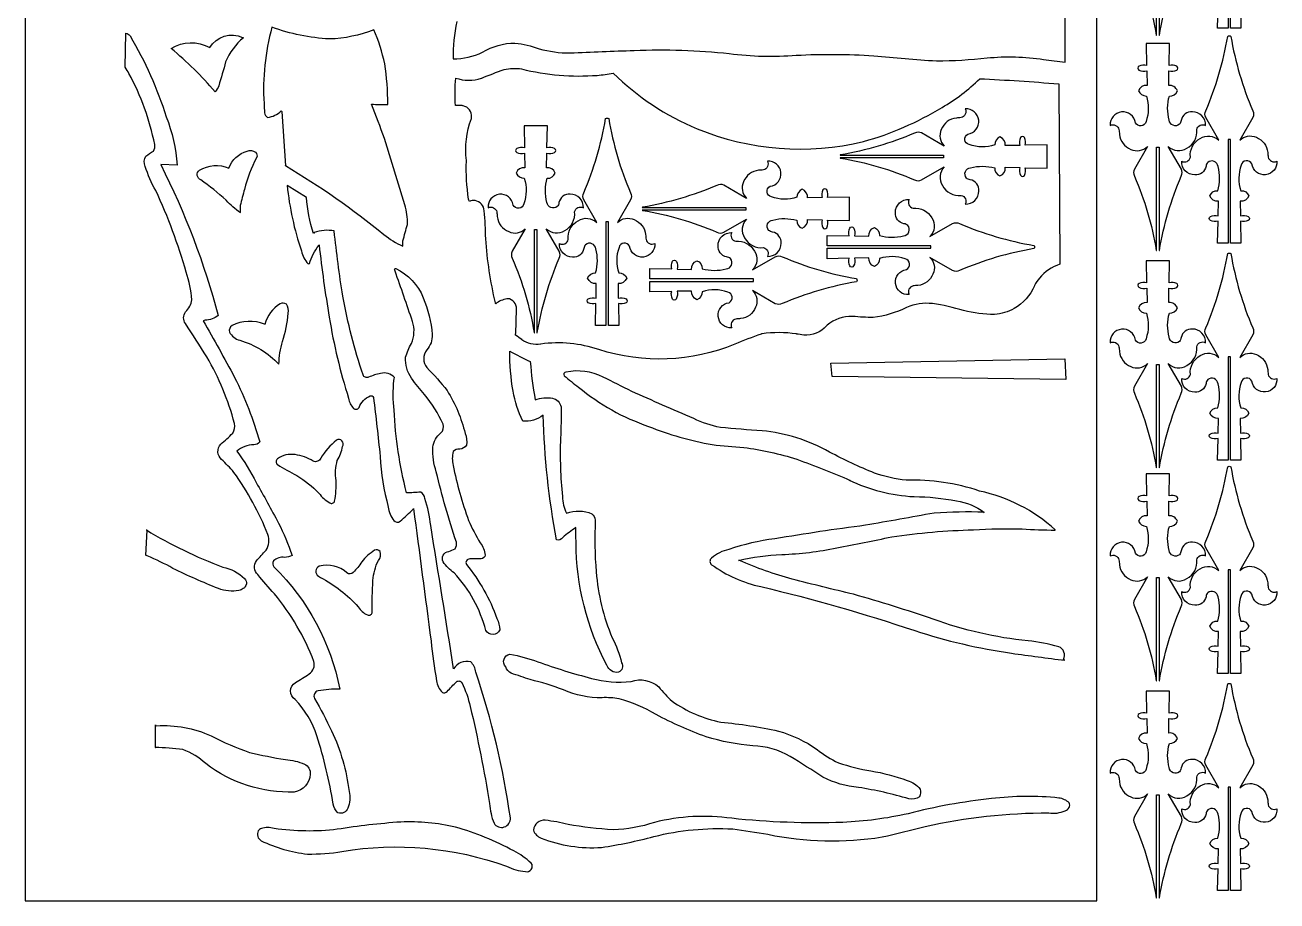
# Model space of a CAD drawing. Header units: millimetres. Extents: x -2429 to -1435, y -981 to 981.
# Drawn here: x -2429 to -1448, y -981 to -294 of the extents above; entities that cross this region are included whole.
import ezdxf

# ---------------------------------------------------------------- set-up
doc = ezdxf.new("R2010")
doc.units = ezdxf.units.MM
doc.layers.add('Image', color=70, linetype='Continuous')

msp = doc.modelspace()

# ---------------------------------------------------------------- linework, layer by layer
at = {"layer": 'Image'}
for points in [[(-2429.14, -980.75), (-1589.14, -980.75), (-1589.14, 804.25), (-2429.14, 804.25)], [(-1797.58, -559.05), (-1614.23, -555.83), (-1613.49, -571.96), (-1796.6, -569.66)]]:
    msp.add_lwpolyline(points, close=True, dxfattribs=at)
for points in [[(-1486.33, -215.15), (-1486.33, -296.38), (-1494.48, -296.38), (-1494.14, -279.25, -0.176895)], [(-1559.68, -243.8, -0.059291), (-1542.56, -302.06, 0.209547), (-1542.33, -302.3), (-1542.33, -221.16)], [(-1540.32, -221.16), (-1540.32, -302.3, 0.210658), (-1540.08, -302.06, -0.059291), (-1522.96, -243.8, 0.248044)], [(-2090.86, -291.23, 0.054288), (-2093.64, -320.57, 0.109153), (-2070.57, -315.4, -0.141405), (-2045.16, -308.15, -0.063616), (-2026.28, -312.67, 0.06809), (-2002.01, -315.91, -0.005072), (-1951.65, -313.96, -0.037248), (-1877.17, -316.42, 0.051745), (-1824.72, -317.74, -0.029254), (-1763.97, -318.08, 0.00846), (-1714.87, -322.14, 0.025909), (-1675.21, -319.81, -0.059931), (-1630.85, -320.95, 0.002551), (-1614.07, -323.1), (-1614.07, -244.11, -0.014873)]]:
    msp.add_lwpolyline(points, format="xyb", dxfattribs=at)
msp.add_lwpolyline([(-1476.53, -279.25), (-1476.19, -296.38), (-1484.32, -296.38), (-1484.32, -215.15)], dxfattribs=at)
for points in [[(-2309.86, -403.85), (-2322.81, -403.48, -0.051522), (-2277.67, -521.8, -0.146018), (-2288.01, -525.49, 0.048893), (-2289.53, -525.86, -0.00511), (-2264.86, -570.27, -0.045014), (-2245.17, -620.82, -0.218792), (-2249.89, -623.2, 0.181583), (-2263.18, -628.14), (-2263.15, -628.1, -0.043119), (-2247.99, -652.72, -0.009574), (-2230.58, -684.48, -0.031997), (-2219.8, -709.79, -0.10031), (-2225.69, -711.36, 0.221861), (-2234.41, -714.15, 0.346661), (-2234.05, -718.89, -0.150521), (-2182.42, -814.66, 0.047039), (-2199.47, -816.08, 0.48161), (-2202.27, -821.94, -0.018071), (-2188.88, -847.45, -0.079925), (-2175.16, -894.85, -0.164553), (-2176.27, -908.06, -0.434726), (-2183.9, -911.62, -0.137074), (-2187.62, -904.73, 0.035018), (-2200.33, -851.39, 0.106778), (-2217.39, -822.8, -0.57826), (-2217.25, -809.52, 0.00806), (-2206.42, -802.74, 0.307657), (-2202.71, -792.9, 0.079225), (-2233.65, -739.92, -0.01215), (-2246.79, -724.87, -0.384593), (-2247.78, -714.15, 0.005366), (-2240.29, -705.76, 0.233889), (-2238.79, -693.53, 0.060631), (-2265.53, -644.72, 0.028193), (-2275.12, -634.58, -0.416483), (-2275.82, -622.7, 0.026332), (-2266.35, -613.96, 0.212564), (-2264.98, -606.47, 0.06663), (-2286.64, -554.19, 0.006603), (-2303.51, -528.09, -0.310332), (-2303.4, -518.96, 0.160774), (-2298.32, -509.37, 0.060107), (-2302.81, -487.87, 0.039116), (-2326.67, -423.88, -0.060803), (-2334.9, -404.84, -0.258806), (-2334.37, -396.72, -0.03681), (-2328.5, -392.96, 0.214474), (-2327.52, -387.67, 0.073476), (-2347.68, -332.01, 0.024877), (-2350.57, -327.19), (-2350.07, -300.44, -0.1789), (-2346.78, -302.56, -0.05573), (-2318.42, -365.98, -0.070658)], [(-2314.66, -312.44, -0.276877), (-2284.39, -311.75, -0.377476), (-2258.63, -303.71, -0.010349), (-2258.04, -304.03, 0.119958), (-2271.96, -322.99, -0.014217), (-2277.34, -341.61, -0.101494), (-2280.22, -346.32, 0.044042)], [(-2155.82, -297.71, -0.08955), (-2190.66, -304.96, -0.070969), (-2235.63, -295.83, 0.082218), (-2241.83, -355.62, 0.001653), (-2241.51, -362.9, 0.224222), (-2239.02, -366.41, 0.186204), (-2228.44, -361.27), (-2227.78, -361.87), (-2225.09, -404.39), (-2225.14, -404.25, -0.03916), (-2147.87, -458.28, 0.072077), (-2133.04, -467.31, -0.089929), (-2132.94, -463.28, -0.015757), (-2129.37, -450.3, 0.077417), (-2131.4, -435.07), (-2147.5, -383.11, 0.008832), (-2157.55, -356.06, 0.047501), (-2144.9, -356.22, 0.042106), (-2147.25, -324.37, 0.050731)], [(-1484.32, -383.76), (-1486.33, -383.76), (-1486.33, -464.99), (-1494.48, -464.99), (-1494.14, -447.86, -0.176895), (-1500.17, -447.26, -0.599927), (-1500.1, -444.2, -0.183169), (-1494.06, -443.66), (-1493.83, -432.21, -0.340003), (-1500.63, -428.02, -0.331722), (-1494.36, -423.91, 0.13246), (-1494.18, -405.05, 0.600156), (-1502.25, -401.73, 0.133888), (-1503.57, -404.81, -0.382908), (-1512.41, -411.5, -0.435338), (-1522.66, -400.81, 0.502435), (-1515.8, -397.64, -0.304334), (-1508.11, -382.94, -0.35116), (-1493.52, -384.41), (-1503.74, -366.65, -0.248044), (-1503.7, -361.19, 0.059291), (-1486.57, -302.93, -0.319458), (-1484.1, -302.93, 0.059291), (-1466.97, -361.19, -0.248044), (-1466.92, -366.65), (-1477.15, -384.41, -0.318641), (-1464.14, -382.08, -0.277564), (-1455.19, -393.86, 0.02743), (-1454.87, -397.64, 0.483016), (-1448.01, -400.81, -0.969952), (-1467.71, -402.89, 0.704438), (-1476.05, -403.92, 0.166429), (-1476.31, -423.91, -0.331722), (-1470.04, -428.02, -0.340003), (-1476.84, -432.21), (-1476.61, -443.66, -0.179213), (-1470.49, -444.24, -0.599927), (-1470.57, -447.3, -0.180821), (-1476.53, -447.86), (-1476.19, -464.99), (-1484.32, -464.99)], [(-1542.33, -389.78), (-1540.32, -389.78), (-1540.32, -470.91, 0.210658), (-1540.08, -470.68, -0.059291), (-1522.96, -412.42, 0.248044), (-1522.91, -406.95), (-1533.14, -389.19, 0.35116), (-1518.55, -390.67, 0.304334), (-1510.86, -375.97, -0.502435), (-1504, -372.79, 0.435338), (-1514.24, -362.1, 0.382908), (-1523.09, -368.8, -0.133888), (-1524.41, -371.88, -0.600156), (-1532.48, -368.56, -0.13246), (-1532.3, -349.69, 0.331722), (-1526.02, -345.58, 0.340003), (-1532.83, -341.39), (-1532.6, -329.95, 0.183169), (-1526.55, -329.4, 0.599927), (-1526.48, -326.35, 0.176895), (-1532.52, -325.74), (-1532.18, -308.61), (-1550.47, -308.61), (-1550.13, -325.74, 0.180821), (-1556.09, -326.31, 0.599927), (-1556.16, -329.36, 0.179213), (-1550.05, -329.95), (-1549.82, -341.39, 0.340003), (-1556.62, -345.58, 0.28982), (-1550.35, -349.69, -0.166429), (-1550.61, -369.68, -0.704438), (-1558.94, -370.71, 0.969952), (-1578.65, -372.79, -0.483016), (-1571.79, -375.97, -0.02743), (-1571.46, -379.75, 0.277564), (-1562.52, -391.53, 0.318641), (-1549.51, -389.19), (-1559.73, -406.95, 0.248044), (-1559.68, -412.42, -0.059291), (-1542.56, -470.68, 0.209547), (-1542.33, -470.91)], [(-1619.05, -340.16), (-1618.09, -481.63, 0.143237), (-1634.21, -492.5), (-1634.21, -492.5), (-1634.21, -492.5), (-1634.21, -492.5, 0.051912), (-1637.97, -498.14, 0.022611), (-1638.12, -498.46, -0.168618), (-1654.06, -516.31, -0.101573), (-1669.3, -521.08, -0.055581), (-1693.57, -517.91, 0.04317), (-1717.96, -512.45, 0.005821), (-1718.06, -512.43, 0.128952), (-1738.21, -515.39, 0.01631), (-1738.44, -515.5, -0.086765), (-1764.44, -523.38, -0.016441), (-1780.51, -522.49, 0.017535), (-1780.79, -522.47, 0.176858), (-1800.54, -529.28, 0.047862), (-1801.08, -529.81, -0.244057), (-1818.83, -537.2, -0.009121), (-1824.54, -536.27, 0.006234), (-1824.64, -536.25, 0.075932), (-1851.56, -536.15, 0.047208), (-1852.29, -536.33, 0.017882), (-1872.87, -544.36, -0.17454), (-1979.46, -548.54, 0.118013), (-2024.96, -544.19, 0.007078), (-2025.07, -544.2, -0.203279), (-2039.73, -540.72, 0.004939), (-2039.8, -540.67, -0.008981), (-2044.63, -537.13, 0.017033), (-2044.09, -518.1, 0.367167), (-2049.42, -508.8, 0.13338), (-2051.51, -508.63, 0.124915), (-2060.28, -512.68, -0.029435), (-2060.52, -511.86, -0.039064), (-2068.1, -461.54, 0.018195), (-2069.29, -439.68, 0.368243), (-2076.45, -431.73, 0.164475), (-2080.85, -432.38, -0.06928), (-2081.49, -430.46, -0.045299), (-2083.25, -400.78, 0.036881), (-2083.28, -400.19, -0.118199), (-2079.36, -367.43, 0.076316), (-2079.11, -366.24, 0.361252), (-2085.82, -357.3, 0.012976), (-2086.02, -357.26), (-2086.6, -357.15, 0.07587), (-2087.81, -357.11, -0.066496), (-2091.83, -357.07, -0.03618), (-2091.55, -335.58, 0.169935), (-2071.49, -335.76, 0.016923), (-2071.24, -335.67, -0.016002), (-2053.66, -328.99, -0.102188), (-2039.93, -328.48, 0.080215), (-1980.66, -333.48), (-1980.66, -333.48), (-1980.66, -333.48), (-1980.66, -333.48, 0.033652), (-1968.18, -331.68, 0.097965), (-1902.45, -375.33, 0.000434), (-1902.44, -375.33, 0.157449), (-1772.04, -385.37, 0.009362), (-1771.89, -385.33, 0.068327), (-1710.49, -358.69, 0.065113), (-1680.95, -336.11, -0.008361)], [(-1709.28, -396.08), (-1709.28, -398.09), (-1790.41, -398.09, 0.210658), (-1790.18, -398.33, -0.059291), (-1731.92, -415.45, 0.248044), (-1726.45, -415.5), (-1708.69, -405.27, 0.35116), (-1710.17, -419.87, 0.304334), (-1695.47, -427.56, -0.502435), (-1692.29, -434.42, 0.435338), (-1681.6, -424.17, 0.382908), (-1688.3, -415.33, -0.133888), (-1691.38, -414.01, -0.600156), (-1688.05, -405.93, -0.13246), (-1669.19, -406.12, 0.331722), (-1665.08, -412.39, 0.340003), (-1660.89, -405.59), (-1649.45, -405.81, 0.183169), (-1648.9, -411.86, 0.599927), (-1645.85, -411.93, 0.176895), (-1645.24, -405.9), (-1628.11, -406.24), (-1628.11, -387.94), (-1645.24, -388.28, 0.180821), (-1645.81, -382.32, 0.599927), (-1648.86, -382.25, 0.179213), (-1649.45, -388.37), (-1660.89, -388.59, 0.340003), (-1665.08, -381.79, 0.28982), (-1669.19, -388.07, -0.166429), (-1689.18, -387.81, -0.704438), (-1690.21, -379.47, 0.969952), (-1692.29, -359.76, -0.483016), (-1695.47, -366.62, -0.02743), (-1699.25, -366.95, 0.277564), (-1711.03, -375.9, 0.318641), (-1708.69, -388.91), (-1726.45, -378.68, 0.248044), (-1731.92, -378.73, -0.059291), (-1790.18, -395.85, 0.209547), (-1790.41, -396.08)], [(-1971.91, -448.26), (-1973.92, -448.26), (-1973.92, -529.49), (-1982.07, -529.49), (-1981.73, -512.36, -0.176895), (-1987.76, -511.76, -0.599927), (-1987.69, -508.7, -0.183169), (-1981.65, -508.16), (-1981.42, -496.71, -0.340003), (-1988.22, -492.52, -0.331722), (-1981.95, -488.41, 0.13246), (-1981.76, -469.55, 0.600156), (-1989.84, -466.23, 0.133888), (-1991.16, -469.31, -0.382908), (-2000, -476, -0.435338), (-2010.25, -465.31, 0.502435), (-2003.39, -462.14, -0.304334), (-1995.7, -447.44, -0.35116), (-1981.1, -448.91), (-1991.33, -431.15, -0.248044), (-1991.28, -425.69, 0.059291), (-1974.16, -367.43, -0.319458), (-1971.68, -367.43, 0.059291), (-1954.56, -425.69, -0.248044), (-1954.51, -431.15), (-1964.74, -448.91, -0.318641), (-1951.73, -446.58, -0.277564), (-1942.78, -458.36, 0.02743), (-1942.45, -462.14, 0.483016), (-1935.59, -465.31, -0.969952), (-1955.3, -467.39, 0.704438), (-1963.64, -468.42, 0.166429), (-1963.9, -488.41, -0.331722), (-1957.62, -492.52, -0.340003), (-1964.42, -496.71), (-1964.2, -508.16, -0.179213), (-1958.08, -508.74, -0.599927), (-1958.15, -511.8, -0.180821), (-1964.11, -512.36), (-1963.77, -529.49), (-1971.91, -529.49)], [(-2029.92, -454.28), (-2027.91, -454.28), (-2027.91, -535.41, 0.210658), (-2027.67, -535.18, -0.059291), (-2010.55, -476.92, 0.248044), (-2010.5, -471.45), (-2020.73, -453.69, 0.35116), (-2006.13, -455.17, 0.304334), (-1998.44, -440.47, -0.502435), (-1991.58, -437.29, 0.435338), (-2001.83, -426.6, 0.382908), (-2010.67, -433.3, -0.133888), (-2011.99, -436.38, -0.600156), (-2020.07, -433.05, -0.13246), (-2019.88, -414.19, 0.331722), (-2013.61, -410.08, 0.340003), (-2020.41, -405.89), (-2020.19, -394.45, 0.183169), (-2014.14, -393.9, 0.599927), (-2014.07, -390.85, 0.176895), (-2020.1, -390.24), (-2019.76, -373.11), (-2038.06, -373.11), (-2037.72, -390.24, 0.180821), (-2043.68, -390.81, 0.599927), (-2043.75, -393.86, 0.179213), (-2037.63, -394.45), (-2037.41, -405.89, 0.340003), (-2044.21, -410.08, 0.28982), (-2037.93, -414.19, -0.166429), (-2038.19, -434.18, -0.704438), (-2046.53, -435.21, 0.969952), (-2066.24, -437.29, -0.483016), (-2059.38, -440.47, -0.02743), (-2059.05, -444.25, 0.277564), (-2050.1, -456.03, 0.318641), (-2037.09, -453.69), (-2047.32, -471.45, 0.248044), (-2047.27, -476.92, -0.059291), (-2030.15, -535.18, 0.209547), (-2029.92, -535.41)], [(-2260.36, -441.28, -0.04135), (-2271.63, -431.46, 0.033594), (-2291.49, -415.35, -0.572345), (-2292.53, -407.88, -0.240971), (-2269.43, -406.13, -0.245395), (-2255.02, -392.98, -0.263126), (-2248.64, -393.69, -0.327431), (-2247.65, -398.14, 0.072924), (-2257.06, -422.86, 0.031269), (-2260.45, -435.51, 0.048179), (-2260.61, -440.93)], [(-1864.28, -437.08), (-1864.28, -439.09), (-1945.41, -439.09, 0.210658), (-1945.18, -439.33, -0.059291), (-1886.92, -456.45, 0.248044), (-1881.45, -456.5), (-1863.69, -446.27, 0.35116), (-1865.17, -460.87, 0.304334), (-1850.47, -468.56, -0.502435), (-1847.29, -475.42, 0.435338), (-1836.6, -465.17, 0.382908), (-1843.3, -456.33, -0.133888), (-1846.38, -455.01, -0.600156), (-1843.05, -446.93, -0.13246), (-1824.19, -447.12, 0.331722), (-1820.08, -453.39, 0.340003), (-1815.89, -446.59), (-1804.45, -446.81, 0.183169), (-1803.9, -452.86, 0.599927), (-1800.85, -452.93, 0.176895), (-1800.24, -446.9), (-1783.11, -447.24), (-1783.11, -428.94), (-1800.24, -429.28, 0.180821), (-1800.81, -423.32, 0.599927), (-1803.86, -423.25, 0.179213), (-1804.45, -429.37), (-1815.89, -429.59, 0.340003), (-1820.08, -422.79, 0.28982), (-1824.19, -429.07, -0.166429), (-1844.18, -428.81, -0.704438), (-1845.21, -420.47, 0.969952), (-1847.29, -400.76, -0.483016), (-1850.47, -407.62, -0.02743), (-1854.25, -407.95, 0.277564), (-1866.03, -416.9, 0.318641), (-1863.69, -429.91), (-1881.45, -419.68, 0.248044), (-1886.92, -419.73, -0.059291), (-1945.18, -436.85, 0.209547), (-1945.41, -437.08)], [(-2223.72, -419.73, 0.056034), (-2212.56, -471.15, 0.128567), (-2207.3, -481.27), (-2206.3, -481.1, -0.093582), (-2198.85, -466.92), (-2198.67, -466.43, 0.015241), (-2190.68, -523.08, 0.037685), (-2175.53, -586.68, 0.161665), (-2171.72, -594.58, 0.470314), (-2167.35, -593.91, -0.211703), (-2158.54, -584.7, -0.413966), (-2156.07, -586.03, -0.00493), (-2150.84, -632.18, 0.053934), (-2144.45, -671.91, 0.136669), (-2140.16, -682.51, 0.382745), (-2135.09, -683.08, 0.014788), (-2124.81, -673.37), (-2124.66, -673, 0.000347), (-2110.91, -777.15, 0.022141), (-2106.62, -808.04, 0.1965), (-2102.02, -817.25, 0.304959), (-2098.41, -816.61, -0.019627), (-2090.84, -808.78, -0.443297), (-2086.91, -809.58, -0.060283), (-2080.23, -828.31, -0.018569), (-2065.12, -904.43, 0.077029), (-2061.6, -919.71, 0.800239), (-2048.79, -915.55, 0.047081), (-2075.94, -801.39, 0.174751), (-2079.89, -793.3, 0.328625), (-2093.29, -798.74, 0.002286), (-2111.23, -686.48, 0.060689), (-2115.75, -665.11, 0.236492), (-2119.01, -660.18, -0.037293), (-2130.27, -660.7), (-2130.21, -660.7, -0.049795), (-2139.9, -595.89, -0.059725), (-2140, -572.7, -0.021568), (-2139.52, -570.35, 0.277641), (-2150.49, -567.17, 0.058368), (-2159.87, -570.14, -0.438107), (-2164.22, -568.36, -0.0373), (-2180.11, -506.5, -0.013539), (-2186.83, -455.45, 0.133505), (-2202.48, -456.81), (-2203.18, -457.47, -0.057221), (-2208.55, -429.13)], [(-1719.26, -469.09), (-1719.26, -467.08), (-1800.49, -467.08), (-1800.49, -458.93), (-1783.36, -459.27, -0.176895), (-1782.76, -453.24, -0.599927), (-1779.7, -453.31, -0.183169), (-1779.16, -459.35), (-1767.71, -459.58, -0.340003), (-1763.52, -452.78, -0.331722), (-1759.41, -459.05, 0.13246), (-1740.55, -459.24, 0.600156), (-1737.23, -451.16, 0.133888), (-1740.31, -449.84, -0.382908), (-1747, -441, -0.435338), (-1736.31, -430.75, 0.502435), (-1733.14, -437.61, -0.304334), (-1718.44, -445.3, -0.35116), (-1719.91, -459.9), (-1702.15, -449.67, -0.248044), (-1696.69, -449.72, 0.059291), (-1638.43, -466.84, -0.319458), (-1638.43, -469.32, 0.059291), (-1696.69, -486.44, -0.248044), (-1702.15, -486.49), (-1719.91, -476.26, -0.318641), (-1717.58, -489.27, -0.277564), (-1729.36, -498.22, 0.02743), (-1733.14, -498.55, 0.483016), (-1736.31, -505.41, -0.969952), (-1738.39, -485.7, 0.704438), (-1739.42, -477.36, 0.166429), (-1759.41, -477.1, -0.331722), (-1763.52, -483.38, -0.340003), (-1767.71, -476.58), (-1779.16, -476.8, -0.179213), (-1779.74, -482.92, -0.599927), (-1782.8, -482.85, -0.180821), (-1783.36, -476.89), (-1800.49, -477.23), (-1800.49, -469.09)], [(-1858.26, -495.09), (-1858.26, -493.08), (-1939.49, -493.08), (-1939.49, -484.93), (-1922.36, -485.27, -0.176895), (-1921.76, -479.24, -0.599927), (-1918.7, -479.31, -0.183169), (-1918.16, -485.35), (-1906.71, -485.58, -0.340003), (-1902.52, -478.78, -0.331722), (-1898.41, -485.05, 0.13246), (-1879.55, -485.24, 0.600156), (-1876.23, -477.16, 0.133888), (-1879.31, -475.84, -0.382908), (-1886, -467, -0.435338), (-1875.31, -456.75, 0.502435), (-1872.14, -463.61, -0.304334), (-1857.44, -471.3, -0.35116), (-1858.91, -485.9), (-1841.15, -475.67, -0.248044), (-1835.69, -475.72, 0.059291), (-1777.43, -492.84, -0.319458), (-1777.43, -495.32, 0.059291), (-1835.69, -512.44, -0.248044), (-1841.15, -512.49), (-1858.91, -502.26, -0.318641), (-1856.58, -515.27, -0.277564), (-1868.36, -524.22, 0.02743), (-1872.14, -524.55, 0.483016), (-1875.31, -531.41, -0.969952), (-1877.39, -511.7, 0.704438), (-1878.42, -503.36, 0.166429), (-1898.41, -503.1, -0.331722), (-1902.52, -509.38, -0.340003), (-1906.71, -502.58), (-1918.16, -502.8, -0.179213), (-1918.74, -508.92, -0.599927), (-1921.8, -508.85, -0.180821), (-1922.36, -502.89), (-1939.49, -503.23), (-1939.49, -495.09)], [(-1542.33, -560.07), (-1540.32, -560.07), (-1540.32, -641.21, 0.210658), (-1540.08, -640.97, -0.059291), (-1522.96, -582.71, 0.248044), (-1522.91, -577.25), (-1533.14, -559.49, 0.35116), (-1518.55, -560.96, 0.304334), (-1510.86, -546.26, -0.502435), (-1504, -543.09, 0.435338), (-1514.24, -532.4, 0.382908), (-1523.09, -539.09, -0.133888), (-1524.41, -542.17, -0.600156), (-1532.48, -538.85, -0.13246), (-1532.3, -519.98, 0.331722), (-1526.02, -515.88, 0.340003), (-1532.83, -511.69), (-1532.6, -500.24, 0.183169), (-1526.55, -499.7, 0.599927), (-1526.48, -496.64, 0.176895), (-1532.52, -496.03), (-1532.18, -478.91), (-1550.47, -478.91), (-1550.13, -496.03, 0.180821), (-1556.09, -496.6, 0.599927), (-1556.16, -499.65, 0.179213), (-1550.05, -500.24), (-1549.82, -511.69, 0.340003), (-1556.62, -515.88, 0.28982), (-1550.35, -519.98, -0.166429), (-1550.61, -539.98, -0.704438), (-1558.94, -541.01, 0.969952), (-1578.65, -543.09, -0.483016), (-1571.79, -546.26, -0.02743), (-1571.46, -550.04, 0.277564), (-1562.52, -561.82, 0.318641), (-1549.51, -559.49), (-1559.73, -577.25, 0.248044), (-1559.68, -582.71, -0.059291), (-1542.56, -640.97, 0.209547), (-1542.33, -641.21)], [(-1484.32, -554.06), (-1486.33, -554.06), (-1486.33, -635.29), (-1494.48, -635.29), (-1494.14, -618.16, -0.176895), (-1500.17, -617.55, -0.599927), (-1500.1, -614.5, -0.183169), (-1494.06, -613.95), (-1493.83, -602.51, -0.340003), (-1500.63, -598.31, -0.331722), (-1494.36, -594.21, 0.13246), (-1494.18, -575.34, 0.600156), (-1502.25, -572.02, 0.133888), (-1503.57, -575.1, -0.382908), (-1512.41, -581.79, -0.435338), (-1522.66, -571.11, 0.502435), (-1515.8, -567.93, -0.304334), (-1508.11, -553.23, -0.35116), (-1493.52, -554.71), (-1503.74, -536.94, -0.248044), (-1503.7, -531.48, 0.059291), (-1486.57, -473.22, -0.319458), (-1484.1, -473.22, 0.059291), (-1466.97, -531.48, -0.248044), (-1466.92, -536.94), (-1477.15, -554.71, -0.318641), (-1464.14, -552.37, -0.277564), (-1455.19, -564.15, 0.02743), (-1454.87, -567.93, 0.483016), (-1448.01, -571.11, -0.969952), (-1467.71, -573.19, 0.704438), (-1476.05, -574.22, 0.166429), (-1476.31, -594.21, -0.331722), (-1470.04, -598.31, -0.340003), (-1476.84, -602.51), (-1476.61, -613.95, -0.179213), (-1470.49, -614.54, -0.599927), (-1470.57, -617.59, -0.180821), (-1476.53, -618.16), (-1476.19, -635.29), (-1484.32, -635.29)], [(-2139.35, -486.09, -0.736887), (-2138.62, -484.95, -0.191134), (-2117.1, -507.79, -0.082261), (-2110.1, -536.71, -0.202571), (-2114.22, -548.7, 0.354664), (-2114.13, -562.64, -0.034192), (-2098.43, -580.66, -0.086203), (-2084.31, -614.22, -0.148514), (-2083.2, -623.41, -0.223889), (-2088.41, -626.61, 0.254695), (-2093.61, -628.48, 0.127672), (-2093.62, -639.23, 0.040882), (-2081.51, -682.44, 0.026449), (-2072.49, -700.04, -0.151575), (-2068.52, -709.6, -0.344505), (-2071.62, -712.46, 0.021344), (-2080.51, -712.56, 0.55262), (-2083.26, -716.97, -0.085103), (-2059.28, -759.23, -0.090431), (-2057.05, -768.24, -0.598549), (-2068.04, -768.81, 0.125192), (-2092.85, -723.54, -0.084267), (-2101.56, -714.81, -0.495956), (-2097.08, -706.66, 0.052171), (-2092.13, -704.57, 0.202133), (-2091.12, -699.39, -0.02117), (-2106.85, -644.39, -0.092491), (-2109.51, -625.11, -0.203957), (-2103.2, -613.84, 0.291379), (-2101.55, -607.03, 0.062759), (-2115.99, -583.59, -0.029681), (-2126.2, -570.99, -0.177341), (-2130.86, -554.49, -0.054222), (-2126.38, -543.66, 0.184193), (-2125.41, -526.43, -0.000464), (-2139.09, -486.95), (-2139.35, -486.09)], [(-2241.48, -528.52, 0.205417), (-2266.93, -529.48, 0.282668), (-2268.97, -534.85, 0.204786), (-2260.86, -541.2, -0.133853), (-2230.22, -559.98, -0.058536), (-2227.43, -542.16, 0.064075), (-2222.86, -519.95, 0.20144), (-2224.35, -512.95, 0.262443), (-2229.22, -512.51, 0.185162), (-2241.14, -528.69, 0.019773)], [(-2039.04, -604.63, -0.062547), (-2046.67, -581.07, -0.039225), (-2049.26, -549.71, 0.024021), (-2033.14, -557.86, 0.027361), (-2029.33, -587.85, -0.133032), (-2015.68, -586.64, -0.315496), (-2009.09, -593.28, -0.01424), (-2009.44, -617.87, 0.038306), (-2007.87, -663.73, 0.130929), (-2004.72, -676.67, -0.188583), (-1984.9, -677.18, -0.222318), (-1982.24, -682.13, 0.032185), (-1981.53, -722.77, 0.077978), (-1968.98, -774.42, -0.060723), (-1961.6, -793.93, -0.442613), (-1963.94, -801.47, -0.360951), (-1973.13, -795.99, -0.120952), (-1997.3, -699.58, -0.003523), (-1997.44, -688.08, 0.041595), (-2007.73, -695.88, -0.313616), (-2012.69, -697.69, -0.037477), (-2023.09, -599.91, -0.180799)], [(-1615.21, -791.38, 0.436135), (-1619.05, -781.45, 0.048796), (-1643.07, -776.86, -0.061858), (-1717.32, -759.83, 0.01323), (-1779.76, -740.3, -0.007134), (-1827.9, -728.41, -0.039112), (-1869.15, -713.71), (-1869.89, -713.71, -0.047815), (-1836.08, -709.1, 0.045395), (-1792.96, -703.84, 0.005635), (-1749.92, -695.31, -0.031075), (-1685.87, -689.77, -0.020661), (-1647.71, -689.01, 0.019183), (-1621.82, -689.97), (-1621.82, -689.74, 0.133861), (-1681.01, -659.43, 0.088709), (-1738.57, -650.89, -0.060881), (-1763.33, -645.27, -0.02823), (-1798.62, -628.81, 0.104154), (-1851.56, -612.13, -0.009025), (-1884.16, -609.49, -0.069839), (-1905.12, -602.62, -0.001508), (-1953.7, -581.29, 0.00244), (-1976.06, -570.01, 0.167609), (-2005.24, -566.13, 0.690903), (-2006.49, -569.02, 0.023507), (-1995.28, -577.89, 0.092922), (-1940.47, -608.66, 0.051953), (-1890.58, -622.97, 0.009984), (-1865.79, -625.16, -0.047427), (-1824.32, -634.52, -0.017955), (-1782.38, -651.02), (-1783.38, -650.76, 0.098528), (-1732.39, -663.77, -0.049134), (-1699.12, -667.18, -0.13206), (-1677.47, -676.14), (-1677.47, -675.91, 0.019569), (-1716.6, -676.6, -0.00288), (-1770.56, -686.24, 0.009289), (-1841.57, -696.83, 0.050767), (-1877.53, -705.13, 0.125023), (-1891.18, -711.96, 0.477807), (-1891.11, -717.14, 0.100771), (-1852.41, -734.32, -0.022395), (-1731.91, -768.78, 0.042456), (-1655.94, -786.54, 0.004421), (-1614.23, -792.07, -0.487383)], [(-2180.78, -620.09, 0.400562), (-2185.05, -619.37, 0.076487), (-2197.45, -633.73, -0.417403), (-2203.3, -635.96, 0.101479), (-2217.55, -630.82, 0.201325), (-2231.19, -634.15, 0.48921), (-2231.36, -638.67, 0.020094), (-2216.16, -647.24, -0.059701), (-2198.82, -661.04, 0.104799), (-2190.3, -668.7, 0.488727), (-2186.49, -667.3, 0.051226), (-2185.38, -651.13, -0.10132), (-2184.44, -635.42, 0.083545), (-2180.29, -624.42, 0.312902)], [(-1542.33, -727.16), (-1540.32, -727.16), (-1540.32, -808.29, 0.210658), (-1540.08, -808.06, -0.059291), (-1522.96, -749.8, 0.248044), (-1522.91, -744.33), (-1533.14, -726.57, 0.35116), (-1518.55, -728.05, 0.304334), (-1510.86, -713.35, -0.502435), (-1504, -710.17, 0.435338), (-1514.24, -699.48, 0.382908), (-1523.09, -706.18, -0.133888), (-1524.41, -709.26, -0.600156), (-1532.48, -705.94, -0.13246), (-1532.3, -687.07, 0.331722), (-1526.02, -682.96, 0.340003), (-1532.83, -678.77), (-1532.6, -667.33, 0.183169), (-1526.55, -666.78, 0.599927), (-1526.48, -663.73, 0.176895), (-1532.52, -663.12), (-1532.18, -645.99), (-1550.47, -645.99), (-1550.13, -663.12, 0.180821), (-1556.09, -663.69, 0.599927), (-1556.16, -666.74, 0.179213), (-1550.05, -667.33), (-1549.82, -678.77, 0.340003), (-1556.62, -682.96, 0.28982), (-1550.35, -687.07, -0.166429), (-1550.61, -707.06, -0.704438), (-1558.94, -708.09, 0.969952), (-1578.65, -710.17, -0.483016), (-1571.79, -713.35, -0.02743), (-1571.46, -717.13, 0.277564), (-1562.52, -728.91, 0.318641), (-1549.51, -726.57), (-1559.73, -744.33, 0.248044), (-1559.68, -749.8, -0.059291), (-1542.56, -808.06, 0.209547), (-1542.33, -808.29)], [(-1484.32, -721.14), (-1486.33, -721.14), (-1486.33, -802.37), (-1494.48, -802.37), (-1494.14, -785.24, -0.176895), (-1500.17, -784.64, -0.599927), (-1500.1, -781.58, -0.183169), (-1494.06, -781.04), (-1493.83, -769.59, -0.340003), (-1500.63, -765.4, -0.331722), (-1494.36, -761.29, 0.13246), (-1494.18, -742.43, 0.600156), (-1502.25, -739.11, 0.133888), (-1503.57, -742.19, -0.382908), (-1512.41, -748.88, -0.435338), (-1522.66, -738.19, 0.502435), (-1515.8, -735.02, -0.304334), (-1508.11, -720.32, -0.35116), (-1493.52, -721.79), (-1503.74, -704.03, -0.248044), (-1503.7, -698.57, 0.059291), (-1486.57, -640.31, -0.319458), (-1484.1, -640.31, 0.059291), (-1466.97, -698.57, -0.248044), (-1466.92, -704.03), (-1477.15, -721.79, -0.318641), (-1464.14, -719.46, -0.277564), (-1455.19, -731.24, 0.02743), (-1454.87, -735.02, 0.483016), (-1448.01, -738.19, -0.969952), (-1467.71, -740.27, 0.704438), (-1476.05, -741.3, 0.166429), (-1476.31, -761.29, -0.331722), (-1470.04, -765.4, -0.340003), (-1476.84, -769.59), (-1476.61, -781.04, -0.179213), (-1470.49, -781.62, -0.599927), (-1470.57, -784.68, -0.180821), (-1476.53, -785.24), (-1476.19, -802.37), (-1484.32, -802.37)], [(-2334.04, -689.87, 0.047539), (-2274.1, -719, -0.13955), (-2257.21, -728, -0.506573), (-2258.18, -735.89, -0.126328), (-2261.57, -737.3, -0.135455), (-2277.62, -735.83, -0.019786), (-2313.21, -720.01, 0.026181), (-2333.32, -710.17, 0.038866), (-2334.56, -709.75), (-2334.39, -709.92), (-2333.52, -690.03)], [(-2171.98, -723.23, -0.375525), (-2176.82, -723.56, 0.25739), (-2198.5, -718.39, 0.652357), (-2199.15, -726.02, 0.058842), (-2197.69, -727.05, -0.088027), (-2168.04, -750.15, 0.150282), (-2160.84, -756.5, 0.493164), (-2157.2, -754.85, -0.009788), (-2156.49, -729.5, -0.094537), (-2152.23, -713.77, 0.275255), (-2150.83, -706.67, 0.296732), (-2155.14, -705.79, 0.097672), (-2165.29, -714.92, -0.044266)], [(-1728.13, -898.98, -0.218006), (-1736.52, -900.65), (-1736.52, -900.65, 0.033539), (-1775.88, -891.77, -0.094653), (-1803.91, -883.75, 0.009283), (-1829.47, -867.45, 0.123708), (-1858.66, -859.11, -0.055067), (-1895.39, -852.01, -0.036358), (-1934.57, -834.59, 0.069249), (-1963.6, -822.29, 0.058493), (-1976.9, -821.4, -0.11476), (-2007.14, -815.25, 0.031859), (-2033.14, -807.25, 0.004453), (-2048.14, -802.25, -0.209572), (-2052.37, -797.17, -0.604754), (-2049.14, -787.25, -0.037648), (-2027.14, -793.25, 0.022137), (-1985.14, -806.25, 0.092092), (-1954.16, -808.66, -0.26638), (-1932.47, -812.81, 0.045872), (-1922.07, -824.09, 0.102598), (-1883.86, -840.56, -0.032266), (-1838.67, -847.55, -0.080974), (-1808.4, -861.91, 0.062752), (-1791.64, -872.43, 0.040662), (-1766.18, -878.79, -0.050742), (-1737.85, -886.38, -0.176881), (-1727.62, -893.08, -0.191904)], [(-1484.32, -891.44), (-1486.33, -891.44), (-1486.33, -972.67), (-1494.48, -972.67), (-1494.14, -955.54, -0.176895), (-1500.17, -954.93, -0.599927), (-1500.1, -951.88, -0.183169), (-1494.06, -951.33), (-1493.83, -939.89, -0.340003), (-1500.63, -935.69, -0.331722), (-1494.36, -931.59, 0.13246), (-1494.18, -912.72, 0.600156), (-1502.25, -909.4, 0.133888), (-1503.57, -912.48, -0.382908), (-1512.41, -919.17, -0.435338), (-1522.66, -908.48, 0.502435), (-1515.8, -905.31, -0.304334), (-1508.11, -890.61, -0.35116), (-1493.52, -892.09), (-1503.74, -874.32, -0.248044), (-1503.7, -868.86, 0.059291), (-1486.57, -810.6, -0.319458), (-1484.1, -810.6, 0.059291), (-1466.97, -868.86, -0.248044), (-1466.92, -874.32), (-1477.15, -892.09, -0.318641), (-1464.14, -889.75, -0.277564), (-1455.19, -901.53, 0.02743), (-1454.87, -905.31, 0.483016), (-1448.01, -908.48, -0.969952), (-1467.71, -910.56, 0.704438), (-1476.05, -911.59, 0.166429), (-1476.31, -931.59, -0.331722), (-1470.04, -935.69, -0.340003), (-1476.84, -939.89), (-1476.61, -951.33, -0.179213), (-1470.49, -951.92, -0.599927), (-1470.57, -954.97, -0.180821), (-1476.53, -955.54), (-1476.19, -972.67), (-1484.32, -972.67)], [(-1542.33, -897.45), (-1540.32, -897.45), (-1540.32, -978.59, 0.210658), (-1540.08, -978.35, -0.059291), (-1522.96, -920.09, 0.248044), (-1522.91, -914.63), (-1533.14, -896.87, 0.35116), (-1518.55, -898.34, 0.304334), (-1510.86, -883.64, -0.502435), (-1504, -880.47, 0.435338), (-1514.24, -869.78, 0.382908), (-1523.09, -876.47, -0.133888), (-1524.41, -879.55, -0.600156), (-1532.48, -876.23, -0.13246), (-1532.3, -857.36, 0.331722), (-1526.02, -853.26, 0.340003), (-1532.83, -849.07), (-1532.6, -837.62, 0.183169), (-1526.55, -837.08, 0.599927), (-1526.48, -834.02, 0.176895), (-1532.52, -833.41), (-1532.18, -816.28), (-1550.47, -816.28), (-1550.13, -833.41, 0.180821), (-1556.09, -833.98, 0.599927), (-1556.16, -837.03, 0.179213), (-1550.05, -837.62), (-1549.82, -849.07, 0.340003), (-1556.62, -853.26, 0.28982), (-1550.35, -857.36, -0.166429), (-1550.61, -877.36, -0.704438), (-1558.94, -878.39, 0.969952), (-1578.65, -880.47, -0.483016), (-1571.79, -883.64, -0.02743), (-1571.46, -887.42, 0.277564), (-1562.52, -899.2, 0.318641), (-1549.51, -896.87), (-1559.73, -914.63, 0.248044), (-1559.68, -920.09, -0.059291), (-1542.56, -978.35, 0.209547), (-1542.33, -978.58)], [(-2326.07, -843.39, -0.122972), (-2283.32, -851.36, 0.037577), (-2253.16, -864.28, 0.02209), (-2225.11, -869.82, -0.081709), (-2210.08, -873.46, -0.304526), (-2205.61, -881.37, -0.349876), (-2218.12, -895.39, -0.173512), (-2287.51, -873.07, 0.105106), (-2305.5, -862.08, 0.038288), (-2327.11, -860.51), (-2326.93, -860.34), (-2326.93, -842.74, 0.118601)], [(-1618.89, -900.03), (-1618.89, -900.03, 0.054403), (-1671.8, -900.48, 0.03682), (-1737.1, -912.38, -0.043491), (-1788.26, -919.15, -0.035285), (-1875.34, -915.94, 0.095645), (-1935.8, -919.11, -0.07295), (-1968.23, -924.95, -0.029618), (-2003.56, -920.77, 0.031808), (-2021.49, -917.47, 0.40648), (-2030.69, -925.14, 0.225144), (-2024.63, -931.56, 0.106153), (-1977.32, -938.8, 0.027527), (-1936.3, -930.23, -0.075163), (-1874.44, -924.32, -0.010218), (-1847.09, -928.49, 0.089757), (-1757.45, -930.58, 0.009743), (-1723.73, -922.3, -0.056348), (-1626.78, -911.72, 0.150371), (-1614, -909.96, 0.460796), (-1610.75, -903.7, 0.130762)], [(-2246.35, -925.67, 0.408467), (-2244.01, -933.61, 0.083495), (-2207.83, -943.96, 0.046657), (-2180.75, -941.91, -0.128076), (-2051.69, -953.5, 0.094765), (-2037.03, -957.63, 0.702641), (-2032.36, -951.1, 0.067466), (-2046.15, -941.55, 0.056339), (-2091.76, -922.92, 0.068116), (-2134.74, -918.87, 0.021746), (-2184.39, -924.58, -0.06605), (-2233.95, -923.91, 0.159821), (-2243.94, -924.02, 0.147213)]]:
    msp.add_lwpolyline(points, format="xyb", close=True, dxfattribs=at)

doc.saveas('drawing.dxf')
